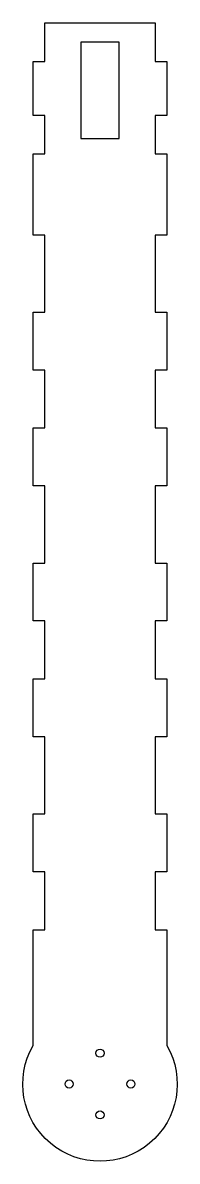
# Model space of a CAD drawing. Header units: millimetres. Extents: x -20 to 20, y 215 to 510.
import ezdxf

# ---------------------------------------------------------------- set-up
doc = ezdxf.new("R2010")
doc.units = ezdxf.units.MM
doc.layers.get('0').update_dxf_attribs({"linetype": 'CONTINUOUS'})

msp = doc.modelspace()

# ---------------------------------------------------------------- linework, layer by layer
msp.add_lwpolyline([(14.25, 435.25), (17.35, 435.25), (17.35, 420.25), (14.25, 420.25), (14.25, 405.25), (17.35, 405.25), (17.35, 390.25), (14.25, 390.25), (14.25, 370.25), (17.35, 370.25), (17.35, 355.25), (14.25, 355.25), (14.25, 340.25), (17.35, 340.25), (17.35, 325.25), (14.25, 325.25), (14.25, 305.25), (17.35, 305.25), (17.35, 290.25), (14.25, 290.25), (14.25, 275.25), (17.35, 275.25), (17.35, 245.2, -1.726152), (-17.35, 245.2), (-17.35, 275.25), (-14.25, 275.25), (-14.25, 290.25), (-17.35, 290.25), (-17.35, 305.25), (-14.25, 305.25), (-14.25, 325.25), (-17.35, 325.25), (-17.35, 340.25), (-14.25, 340.25), (-14.25, 355.25), (-17.35, 355.25), (-17.35, 370.25), (-14.25, 370.25), (-14.25, 390.25), (-17.35, 390.25), (-17.35, 405.25), (-14.25, 405.25), (-14.25, 420.25), (-17.35, 420.25), (-17.35, 435.25), (-14.25, 435.25), (-14.25, 455.25), (-17.35, 455.25), (-17.35, 476.25), (-14.25, 476.25), (-14.25, 486.25), (-17.35, 486.25), (-17.35, 500.25), (-14.25, 500.25), (-14.25, 510.25), (14.25, 510.25), (14.25, 500.25), (17.35, 500.25), (17.35, 486.25), (14.25, 486.25), (14.25, 476.25), (17.35, 476.25), (17.35, 455.25), (14.25, 455.25)], format="xyb", close=True)
msp.add_lwpolyline([(-5, 480.25), (5, 480.25), (5, 505.25), (-5, 505.25)], close=True)
for centre in [(0, 243.25), (-8, 235.25), (8, 235.25), (0, 227.25)]:
    msp.add_circle(centre, 1.05)

doc.saveas('drawing.dxf')
